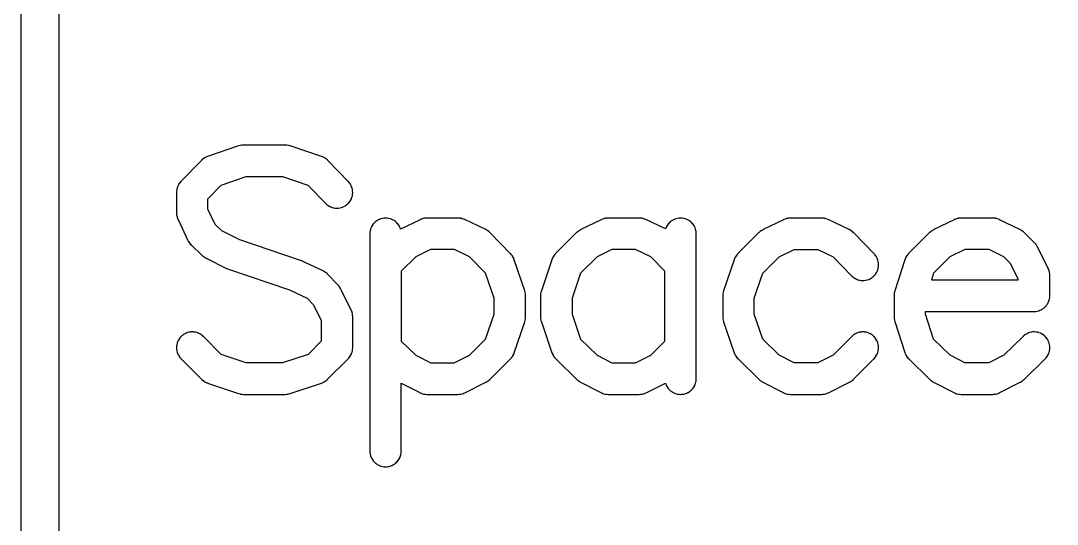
# Model space of a CAD drawing. Header units: inches. Extents: x -0.5 to 10, y -2.4 to 3.9.
# Drawn here: x -0.4602 to -0.2725, y -2.1524 to -2.0612 of the extents above; entities that cross this region are included whole.
import ezdxf

# ---------------------------------------------------------------- set-up
doc = ezdxf.new("R2010")
doc.units = ezdxf.units.IN

msp = doc.modelspace()

# ---------------------------------------------------------------- linework, layer by layer
for points in [[(-0.46015, -1.9518), (-0.46015, -2.3848)], [(0.60275, -1.95525), (-0.45325, -1.95525), (-0.45325, -2.38145), (0.60275, -2.38145)]]:
    msp.add_lwpolyline(points)
for points in [[(-0.408159, -2.090985), (-0.404942, -2.094288), (-0.404932, -2.094298), (-0.404924, -2.094305), (-0.404756, -2.094463), (-0.404739, -2.094477), (-0.404718, -2.094494), (-0.404535, -2.094634), (-0.404516, -2.094648), (-0.404494, -2.094662), (-0.404298, -2.094783), (-0.404279, -2.094794), (-0.404255, -2.094807), (-0.404048, -2.094908), (-0.404027, -2.094918), (-0.404003, -2.094927), (-0.403787, -2.095008), (-0.403766, -2.095015), (-0.40374, -2.095023), (-0.403517, -2.095082), (-0.403496, -2.095087), (-0.403469, -2.095092), (-0.403241, -2.095129), (-0.403217, -2.095132), (-0.403193, -2.095134), (-0.402963, -2.095149), (-0.402936, -2.09515), (-0.402913, -2.095149), (-0.402683, -2.095141), (-0.402655, -2.095139), (-0.402634, -2.095137), (-0.402406, -2.095106), (-0.402381, -2.095102), (-0.402357, -2.095097), (-0.402133, -2.095044), (-0.40211, -2.095038), (-0.402086, -2.095031), (-0.401868, -2.094956), (-0.401846, -2.094948), (-0.401822, -2.094938), (-0.401612, -2.094842), (-0.40159, -2.094831), (-0.401569, -2.094819), (-0.401369, -2.094703), (-0.401349, -2.094691), (-0.401328, -2.094677), (-0.401141, -2.094542), (-0.401121, -2.094526), (-0.401103, -2.094511), (-0.40093, -2.094359), (-0.400912, -2.094342), (-0.400895, -2.094324), (-0.400737, -2.094156), (-0.400723, -2.094139), (-0.400706, -2.094118), (-0.400566, -2.093935), (-0.400552, -2.093916), (-0.400538, -2.093894), (-0.400417, -2.093698), (-0.400406, -2.093679), (-0.400393, -2.093655), (-0.400292, -2.093448), (-0.400282, -2.093427), (-0.400273, -2.093403), (-0.400192, -2.093187), (-0.400185, -2.093166), (-0.400177, -2.09314), (-0.400118, -2.092917), (-0.400113, -2.092896), (-0.400108, -2.092869), (-0.400071, -2.092641), (-0.400068, -2.092617), (-0.400066, -2.092593), (-0.400051, -2.092363), (-0.40005, -2.092336), (-0.400051, -2.092313), (-0.400059, -2.092083), (-0.400061, -2.092055), (-0.400063, -2.092034), (-0.400094, -2.091806), (-0.400098, -2.091781), (-0.400103, -2.091757), (-0.400156, -2.091533), (-0.400162, -2.09151), (-0.400169, -2.091486), (-0.400244, -2.091268), (-0.400252, -2.091246), (-0.400262, -2.091222), (-0.400358, -2.091012), (-0.400369, -2.09099), (-0.400381, -2.090969), (-0.400497, -2.090769), (-0.400509, -2.090749), (-0.400523, -2.090728), (-0.400658, -2.090541), (-0.400674, -2.090521), (-0.400689, -2.090503), (-0.400841, -2.09033), (-0.400848, -2.090323), (-0.400858, -2.090312), (-0.404558, -2.086512), (-0.404563, -2.086507), (-0.404575, -2.086495), (-0.404739, -2.086342), (-0.404756, -2.086327), (-0.404775, -2.086311), (-0.404953, -2.086175), (-0.404976, -2.086158), (-0.404992, -2.086147), (-0.405182, -2.086028), (-0.405203, -2.086016), (-0.405223, -2.086005), (-0.405424, -2.085905), (-0.405448, -2.085893), (-0.405467, -2.085885), (-0.405676, -2.085804), (-0.405689, -2.085799), (-0.405699, -2.085796), (-0.411399, -2.083896), (-0.411416, -2.083891), (-0.411424, -2.083888), (-0.411667, -2.083822), (-0.411692, -2.083816), (-0.411692, -2.083816), (-0.41172, -2.08381), (-0.411968, -2.08377), (-0.411992, -2.083767), (-0.411992, -2.083767), (-0.412022, -2.083764), (-0.412273, -2.083751), (-0.412291, -2.08375), (-0.4123, -2.08375), (-0.4198, -2.08375), (-0.419809, -2.08375), (-0.419827, -2.083751), (-0.420083, -2.083765), (-0.42011, -2.083767), (-0.42011, -2.083767), (-0.420137, -2.083771), (-0.42039, -2.083812), (-0.420419, -2.083818), (-0.420419, -2.083818), (-0.420443, -2.083824), (-0.42069, -2.083893), (-0.420702, -2.083897), (-0.420716, -2.083901), (-0.426316, -2.085801), (-0.426332, -2.085807), (-0.426338, -2.085809), (-0.426544, -2.08589), (-0.426568, -2.0859), (-0.426587, -2.08591), (-0.426785, -2.08601), (-0.426808, -2.086022), (-0.426826, -2.086033), (-0.427013, -2.086151), (-0.427033, -2.086165), (-0.427052, -2.086178), (-0.427227, -2.086313), (-0.427248, -2.08633), (-0.427263, -2.086344), (-0.427425, -2.086495), (-0.427432, -2.086502), (-0.427442, -2.086512), (-0.431142, -2.090312), (-0.431153, -2.090323), (-0.431158, -2.090329), (-0.431308, -2.090499), (-0.431324, -2.090518), (-0.431339, -2.090537), (-0.431472, -2.090721), (-0.431484, -2.090738), (-0.431498, -2.090761), (-0.431613, -2.090956), (-0.431625, -2.090978), (-0.431635, -2.090999), (-0.431731, -2.091205), (-0.431741, -2.091228), (-0.431749, -2.091249), (-0.431824, -2.091463), (-0.431832, -2.091488), (-0.431838, -2.09151), (-0.431892, -2.09173), (-0.431897, -2.091751), (-0.431901, -2.091777), (-0.431934, -2.092001), (-0.431936, -2.092022), (-0.431938, -2.092049), (-0.431949, -2.092276), (-0.43195, -2.09229), (-0.43195, -2.0923), (-0.43195, -2.096), (-0.43195, -2.096011), (-0.43195, -2.096022), (-0.43194, -2.09623), (-0.431939, -2.096253), (-0.431936, -2.096274), (-0.431909, -2.09648), (-0.431905, -2.096504), (-0.431901, -2.096523), (-0.431856, -2.096726), (-0.43185, -2.096747), (-0.431844, -2.096769), (-0.431781, -2.096967), (-0.431773, -2.096989), (-0.431765, -2.097008), (-0.431685, -2.0972), (-0.43168, -2.097211), (-0.431676, -2.09722), (-0.429876, -2.10102), (-0.429869, -2.101034), (-0.429865, -2.101041), (-0.429763, -2.101233), (-0.429749, -2.101258), (-0.42974, -2.101272), (-0.42962, -2.101454), (-0.429606, -2.101475), (-0.429593, -2.101491), (-0.429458, -2.101661), (-0.429444, -2.101678), (-0.429427, -2.101696), (-0.429276, -2.101853), (-0.42927, -2.10186), (-0.42926, -2.101869), (-0.42736, -2.103669), (-0.427354, -2.103675), (-0.427342, -2.103685), (-0.427167, -2.103836), (-0.427148, -2.103851), (-0.427128, -2.103866), (-0.426939, -2.103998), (-0.426918, -2.104012), (-0.426897, -2.104024), (-0.426696, -2.104138), (-0.426683, -2.104145), (-0.426675, -2.104149), (-0.422875, -2.106049), (-0.422863, -2.106055), (-0.422844, -2.106063), (-0.422548, -2.106187), (-0.422537, -2.106191), (-0.422516, -2.106199), (-0.411471, -2.109946), (-0.408302, -2.111447), (-0.40716, -2.112653), (-0.40575, -2.115473), (-0.40575, -2.119219), (-0.40814, -2.121609), (-0.412762, -2.12315), (-0.41933, -2.12315), (-0.423855, -2.121615), (-0.427085, -2.118385), (-0.427095, -2.118375), (-0.427103, -2.118368), (-0.427273, -2.118213), (-0.42729, -2.118198), (-0.427311, -2.118182), (-0.427497, -2.118044), (-0.427514, -2.118032), (-0.427537, -2.118017), (-0.427735, -2.117899), (-0.427756, -2.117887), (-0.427778, -2.117875), (-0.427987, -2.117777), (-0.428008, -2.117767), (-0.428032, -2.117758), (-0.428249, -2.11768), (-0.42827, -2.117673), (-0.428296, -2.117666), (-0.42852, -2.11761), (-0.428545, -2.117604), (-0.428568, -2.117601), (-0.428796, -2.117567), (-0.428819, -2.117564), (-0.428845, -2.117562), (-0.429075, -2.117551), (-0.4291, -2.11755), (-0.429125, -2.117551), (-0.429355, -2.117562), (-0.429381, -2.117564), (-0.429404, -2.117567), (-0.429632, -2.117601), (-0.429655, -2.117604), (-0.42968, -2.11761), (-0.429904, -2.117666), (-0.42993, -2.117673), (-0.429951, -2.11768), (-0.430168, -2.117758), (-0.430192, -2.117767), (-0.430213, -2.117777), (-0.430422, -2.117875), (-0.430444, -2.117887), (-0.430465, -2.117899), (-0.430663, -2.118017), (-0.430686, -2.118032), (-0.430703, -2.118044), (-0.430889, -2.118182), (-0.43091, -2.118198), (-0.430927, -2.118213), (-0.431097, -2.118368), (-0.431115, -2.118385), (-0.431132, -2.118403), (-0.431287, -2.118573), (-0.431302, -2.11859), (-0.431318, -2.118611), (-0.431456, -2.118797), (-0.431468, -2.118814), (-0.431483, -2.118837), (-0.431601, -2.119035), (-0.431613, -2.119056), (-0.431625, -2.119078), (-0.431723, -2.119287), (-0.431733, -2.119308), (-0.431742, -2.119332), (-0.43182, -2.119549), (-0.431827, -2.11957), (-0.431834, -2.119596), (-0.43189, -2.11982), (-0.431896, -2.119845), (-0.431899, -2.119868), (-0.431933, -2.120096), (-0.431936, -2.120119), (-0.431938, -2.120145), (-0.431949, -2.120375), (-0.43195, -2.1204), (-0.431949, -2.120425), (-0.431938, -2.120655), (-0.431936, -2.120681), (-0.431933, -2.120704), (-0.431899, -2.120932), (-0.431896, -2.120955), (-0.43189, -2.12098), (-0.431834, -2.121204), (-0.431827, -2.12123), (-0.43182, -2.121251), (-0.431742, -2.121468), (-0.431733, -2.121492), (-0.431723, -2.121513), (-0.431625, -2.121722), (-0.431613, -2.121744), (-0.431601, -2.121765), (-0.431483, -2.121963), (-0.431468, -2.121986), (-0.431456, -2.122003), (-0.431318, -2.122189), (-0.431302, -2.12221), (-0.431287, -2.122227), (-0.431132, -2.122397), (-0.431125, -2.122405), (-0.431115, -2.122415), (-0.427415, -2.126115), (-0.427404, -2.126126), (-0.427399, -2.126131), (-0.42724, -2.126276), (-0.427222, -2.126291), (-0.427204, -2.126305), (-0.427033, -2.126435), (-0.427013, -2.126449), (-0.426995, -2.126461), (-0.426812, -2.126575), (-0.426793, -2.126586), (-0.426772, -2.126597), (-0.42658, -2.126694), (-0.426557, -2.126705), (-0.426538, -2.126713), (-0.426337, -2.126791), (-0.426329, -2.126794), (-0.426316, -2.126799), (-0.420716, -2.128699), (-0.420702, -2.128703), (-0.42069, -2.128707), (-0.420443, -2.128776), (-0.420419, -2.128782), (-0.420419, -2.128782), (-0.42039, -2.128788), (-0.420137, -2.128829), (-0.42011, -2.128833), (-0.42011, -2.128833), (-0.420083, -2.128835), (-0.419827, -2.128849), (-0.419809, -2.12885), (-0.4198, -2.12885), (-0.4123, -2.12885), (-0.412291, -2.12885), (-0.412273, -2.128849), (-0.412022, -2.128836), (-0.411992, -2.128833), (-0.411992, -2.128833), (-0.411968, -2.12883), (-0.41172, -2.12879), (-0.411692, -2.128784), (-0.411692, -2.128784), (-0.411667, -2.128778), (-0.411424, -2.128712), (-0.411416, -2.128709), (-0.411399, -2.128704), (-0.405699, -2.126804), (-0.405686, -2.126799), (-0.405677, -2.126796), (-0.405474, -2.126718), (-0.405454, -2.126709), (-0.405431, -2.126699), (-0.405236, -2.126602), (-0.405216, -2.126591), (-0.405196, -2.126579), (-0.40501, -2.126465), (-0.404991, -2.126452), (-0.404972, -2.126439), (-0.404798, -2.126308), (-0.40478, -2.126293), (-0.404763, -2.126278), (-0.404602, -2.126131), (-0.404596, -2.126126), (-0.404585, -2.126115), (-0.400885, -2.122415), (-0.400875, -2.122405), (-0.400868, -2.122397), (-0.400713, -2.122227), (-0.400698, -2.12221), (-0.400682, -2.122189), (-0.400544, -2.122003), (-0.400532, -2.121986), (-0.400517, -2.121963), (-0.400399, -2.121765), (-0.400387, -2.121744), (-0.400375, -2.121722), (-0.400277, -2.121513), (-0.400267, -2.121492), (-0.400258, -2.121468), (-0.40018, -2.121251), (-0.400173, -2.12123), (-0.400166, -2.121204), (-0.40011, -2.12098), (-0.400104, -2.120955), (-0.400101, -2.120932), (-0.400067, -2.120704), (-0.400064, -2.120681), (-0.400062, -2.120655), (-0.400051, -2.120425), (-0.40005, -2.12041), (-0.40005, -2.1204), (-0.40005, -2.1148), (-0.40005, -2.114789), (-0.400051, -2.114777), (-0.400061, -2.114559), (-0.400062, -2.114534), (-0.400065, -2.114513), (-0.400095, -2.114297), (-0.400099, -2.114275), (-0.400104, -2.114252), (-0.400154, -2.11404), (-0.40016, -2.114014), (-0.400166, -2.113995), (-0.400236, -2.113789), (-0.400245, -2.113764), (-0.400253, -2.113746), (-0.400341, -2.113546), (-0.400347, -2.113534), (-0.400351, -2.113525), (-0.402251, -2.109725), (-0.402255, -2.109717), (-0.402262, -2.109704), (-0.402376, -2.109503), (-0.402388, -2.109482), (-0.402402, -2.109461), (-0.402534, -2.109272), (-0.402549, -2.109252), (-0.402564, -2.109233), (-0.402715, -2.109058), (-0.402725, -2.109046), (-0.402731, -2.10904), (-0.404531, -2.10714), (-0.40454, -2.10713), (-0.404547, -2.107124), (-0.404704, -2.106973), (-0.404722, -2.106956), (-0.404739, -2.106942), (-0.404909, -2.106807), (-0.404925, -2.106794), (-0.404946, -2.10678), (-0.405128, -2.10666), (-0.405142, -2.106651), (-0.405167, -2.106637), (-0.405359, -2.106535), (-0.405366, -2.106531), (-0.40538, -2.106524), (-0.40918, -2.104724), (-0.409195, -2.104718), (-0.409206, -2.104713), (-0.409457, -2.104611), (-0.409464, -2.104609), (-0.409484, -2.104601), (-0.4205, -2.100864), (-0.423747, -2.09924), (-0.424953, -2.098098), (-0.42625, -2.095359), (-0.42625, -2.093458), (-0.423836, -2.090979), (-0.41933, -2.08945), (-0.412762, -2.08945)], [(-0.39125, -2.126816), (-0.387902, -2.128535), (-0.387884, -2.128544), (-0.387881, -2.128546), (-0.387678, -2.128638), (-0.387658, -2.128646), (-0.387634, -2.128655), (-0.387423, -2.128728), (-0.387397, -2.128736), (-0.387377, -2.128741), (-0.387161, -2.128794), (-0.387138, -2.128799), (-0.387114, -2.128803), (-0.386894, -2.128834), (-0.38687, -2.128837), (-0.386846, -2.128839), (-0.386624, -2.128849), (-0.386611, -2.12885), (-0.3866, -2.12885), (-0.381, -2.12885), (-0.380989, -2.12885), (-0.380977, -2.128849), (-0.380759, -2.128839), (-0.380734, -2.128838), (-0.380713, -2.128835), (-0.380497, -2.128805), (-0.380475, -2.128801), (-0.380452, -2.128796), (-0.38024, -2.128746), (-0.380214, -2.12874), (-0.380195, -2.128734), (-0.379989, -2.128664), (-0.379964, -2.128655), (-0.379946, -2.128647), (-0.379746, -2.128559), (-0.379734, -2.128553), (-0.379725, -2.128549), (-0.375925, -2.126649), (-0.375914, -2.126643), (-0.375902, -2.126636), (-0.375683, -2.126512), (-0.375661, -2.126499), (-0.375661, -2.126499), (-0.375638, -2.126483), (-0.375433, -2.126336), (-0.375414, -2.126321), (-0.375414, -2.126321), (-0.375392, -2.126302), (-0.375204, -2.126134), (-0.375194, -2.126124), (-0.375185, -2.126115), (-0.371485, -2.122415), (-0.371474, -2.122404), (-0.371469, -2.122399), (-0.371324, -2.12224), (-0.371309, -2.122222), (-0.371295, -2.122204), (-0.371165, -2.122033), (-0.371151, -2.122013), (-0.371139, -2.121995), (-0.371025, -2.121812), (-0.371014, -2.121793), (-0.371003, -2.121772), (-0.370906, -2.12158), (-0.370895, -2.121557), (-0.370887, -2.121538), (-0.370809, -2.121337), (-0.370806, -2.121329), (-0.370801, -2.121316), (-0.368901, -2.115716), (-0.368897, -2.115702), (-0.368893, -2.11569), (-0.368824, -2.115443), (-0.368818, -2.115419), (-0.368818, -2.115419), (-0.368812, -2.11539), (-0.368771, -2.115137), (-0.368767, -2.11511), (-0.368767, -2.11511), (-0.368765, -2.115083), (-0.368751, -2.114827), (-0.36875, -2.114809), (-0.36875, -2.1148), (-0.36875, -2.111), (-0.36875, -2.110991), (-0.368751, -2.110973), (-0.368765, -2.110717), (-0.368767, -2.11069), (-0.368767, -2.11069), (-0.368771, -2.110663), (-0.368812, -2.11041), (-0.368818, -2.110381), (-0.368818, -2.110381), (-0.368824, -2.110357), (-0.368893, -2.11011), (-0.368897, -2.110098), (-0.368901, -2.110084), (-0.370801, -2.104484), (-0.370807, -2.104467), (-0.370809, -2.104463), (-0.370885, -2.104269), (-0.370894, -2.104247), (-0.370903, -2.104228), (-0.370996, -2.104041), (-0.371006, -2.104021), (-0.371017, -2.104002), (-0.371126, -2.103823), (-0.371137, -2.103806), (-0.371151, -2.103787), (-0.371276, -2.103619), (-0.371289, -2.103602), (-0.371304, -2.103584), (-0.371443, -2.103428), (-0.371452, -2.103419), (-0.371458, -2.103412), (-0.375158, -2.099612), (-0.375168, -2.099601), (-0.375174, -2.099596), (-0.375326, -2.099453), (-0.375342, -2.099439), (-0.37536, -2.099424), (-0.375525, -2.099295), (-0.375545, -2.09928), (-0.375561, -2.099269), (-0.375737, -2.099155), (-0.375753, -2.099145), (-0.375775, -2.099132), (-0.37596, -2.099034), (-0.37597, -2.099029), (-0.37598, -2.099024), (-0.37978, -2.097224), (-0.379789, -2.09722), (-0.3798, -2.097215), (-0.379992, -2.097135), (-0.380011, -2.097127), (-0.380033, -2.097119), (-0.380231, -2.097056), (-0.380253, -2.09705), (-0.380274, -2.097044), (-0.380477, -2.096999), (-0.380496, -2.096995), (-0.38052, -2.096991), (-0.380726, -2.096964), (-0.380747, -2.096961), (-0.38077, -2.09696), (-0.380978, -2.09695), (-0.380989, -2.09695), (-0.381, -2.09695), (-0.3866, -2.09695), (-0.386611, -2.09695), (-0.386623, -2.096951), (-0.386835, -2.09696), (-0.386857, -2.096962), (-0.38688, -2.096964), (-0.387091, -2.096993), (-0.387117, -2.096997), (-0.387136, -2.097001), (-0.387343, -2.097049), (-0.387369, -2.097056), (-0.387386, -2.097061), (-0.387589, -2.097127), (-0.387611, -2.097135), (-0.387631, -2.097143), (-0.387826, -2.097228), (-0.387838, -2.097233), (-0.387847, -2.097237), (-0.391378, -2.098955), (-0.39138, -2.098949), (-0.391458, -2.098732), (-0.391467, -2.098708), (-0.391477, -2.098687), (-0.391575, -2.098478), (-0.391587, -2.098456), (-0.391599, -2.098435), (-0.391717, -2.098237), (-0.391732, -2.098214), (-0.391744, -2.098197), (-0.391882, -2.098011), (-0.391898, -2.09799), (-0.391913, -2.097973), (-0.392068, -2.097803), (-0.392085, -2.097785), (-0.392103, -2.097768), (-0.392273, -2.097613), (-0.39229, -2.097598), (-0.392311, -2.097582), (-0.392497, -2.097444), (-0.392514, -2.097432), (-0.392537, -2.097417), (-0.392735, -2.097299), (-0.392756, -2.097287), (-0.392778, -2.097275), (-0.392987, -2.097177), (-0.393008, -2.097167), (-0.393032, -2.097158), (-0.393249, -2.09708), (-0.39327, -2.097073), (-0.393296, -2.097066), (-0.39352, -2.09701), (-0.393545, -2.097004), (-0.393568, -2.097001), (-0.393796, -2.096967), (-0.393819, -2.096964), (-0.393845, -2.096962), (-0.394075, -2.096951), (-0.3941, -2.09695), (-0.394125, -2.096951), (-0.394355, -2.096962), (-0.394381, -2.096964), (-0.394404, -2.096967), (-0.394632, -2.097001), (-0.394655, -2.097004), (-0.39468, -2.09701), (-0.394904, -2.097066), (-0.39493, -2.097073), (-0.394951, -2.09708), (-0.395168, -2.097158), (-0.395192, -2.097167), (-0.395213, -2.097177), (-0.395422, -2.097275), (-0.395444, -2.097287), (-0.395465, -2.097299), (-0.395663, -2.097417), (-0.395686, -2.097432), (-0.395703, -2.097444), (-0.395889, -2.097582), (-0.39591, -2.097598), (-0.395927, -2.097613), (-0.396097, -2.097768), (-0.396115, -2.097785), (-0.396132, -2.097803), (-0.396287, -2.097973), (-0.396302, -2.09799), (-0.396318, -2.098011), (-0.396456, -2.098197), (-0.396468, -2.098214), (-0.396483, -2.098237), (-0.396601, -2.098435), (-0.396613, -2.098456), (-0.396625, -2.098478), (-0.396723, -2.098687), (-0.396733, -2.098708), (-0.396742, -2.098732), (-0.39682, -2.098949), (-0.396827, -2.09897), (-0.396834, -2.098996), (-0.39689, -2.09922), (-0.396896, -2.099245), (-0.396899, -2.099268), (-0.396933, -2.099496), (-0.396936, -2.099519), (-0.396938, -2.099545), (-0.396949, -2.099775), (-0.39695, -2.09979), (-0.39695, -2.0998), (-0.39695, -2.1391), (-0.39695, -2.13911), (-0.396949, -2.139125), (-0.396938, -2.139355), (-0.396936, -2.139381), (-0.396933, -2.139404), (-0.396899, -2.139632), (-0.396896, -2.139655), (-0.39689, -2.13968), (-0.396834, -2.139904), (-0.396827, -2.13993), (-0.39682, -2.139951), (-0.396742, -2.140168), (-0.396733, -2.140192), (-0.396723, -2.140213), (-0.396625, -2.140422), (-0.396613, -2.140444), (-0.396601, -2.140465), (-0.396483, -2.140663), (-0.396468, -2.140686), (-0.396456, -2.140703), (-0.396318, -2.140889), (-0.396302, -2.14091), (-0.396287, -2.140927), (-0.396132, -2.141097), (-0.396115, -2.141115), (-0.396097, -2.141132), (-0.395927, -2.141287), (-0.39591, -2.141302), (-0.395889, -2.141318), (-0.395703, -2.141456), (-0.395686, -2.141468), (-0.395663, -2.141483), (-0.395465, -2.141601), (-0.395444, -2.141613), (-0.395422, -2.141625), (-0.395213, -2.141723), (-0.395192, -2.141733), (-0.395168, -2.141742), (-0.394951, -2.14182), (-0.39493, -2.141827), (-0.394904, -2.141834), (-0.39468, -2.14189), (-0.394655, -2.141896), (-0.394632, -2.141899), (-0.394404, -2.141933), (-0.394381, -2.141936), (-0.394355, -2.141938), (-0.394125, -2.141949), (-0.3941, -2.14195), (-0.394075, -2.141949), (-0.393845, -2.141938), (-0.393819, -2.141936), (-0.393796, -2.141933), (-0.393568, -2.141899), (-0.393545, -2.141896), (-0.39352, -2.14189), (-0.393296, -2.141834), (-0.39327, -2.141827), (-0.393249, -2.14182), (-0.393032, -2.141742), (-0.393008, -2.141733), (-0.392987, -2.141723), (-0.392778, -2.141625), (-0.392756, -2.141613), (-0.392735, -2.141601), (-0.392537, -2.141483), (-0.392514, -2.141468), (-0.392497, -2.141456), (-0.392311, -2.141318), (-0.39229, -2.141302), (-0.392273, -2.141287), (-0.392103, -2.141132), (-0.392085, -2.141115), (-0.392068, -2.141097), (-0.391913, -2.140927), (-0.391898, -2.14091), (-0.391882, -2.140889), (-0.391744, -2.140703), (-0.391732, -2.140686), (-0.391717, -2.140663), (-0.391599, -2.140465), (-0.391587, -2.140444), (-0.391575, -2.140422), (-0.391477, -2.140213), (-0.391467, -2.140192), (-0.391458, -2.140168), (-0.39138, -2.139951), (-0.391373, -2.13993), (-0.391366, -2.139904), (-0.39131, -2.13968), (-0.391304, -2.139655), (-0.391301, -2.139632), (-0.391267, -2.139404), (-0.391264, -2.139381), (-0.391262, -2.139355), (-0.391251, -2.139125), (-0.39125, -2.13911), (-0.39125, -2.1391)], [(-0.343434, -2.126803), (-0.343434, -2.126804), (-0.343427, -2.12683), (-0.34342, -2.126851), (-0.343342, -2.127068), (-0.343333, -2.127092), (-0.343323, -2.127113), (-0.343225, -2.127322), (-0.343213, -2.127344), (-0.343201, -2.127365), (-0.343083, -2.127563), (-0.343068, -2.127586), (-0.343056, -2.127603), (-0.342918, -2.127789), (-0.342902, -2.12781), (-0.342887, -2.127827), (-0.342732, -2.127997), (-0.342715, -2.128015), (-0.342697, -2.128032), (-0.342527, -2.128187), (-0.34251, -2.128202), (-0.342489, -2.128218), (-0.342303, -2.128356), (-0.342286, -2.128368), (-0.342263, -2.128383), (-0.342065, -2.128501), (-0.342044, -2.128513), (-0.342022, -2.128525), (-0.341813, -2.128623), (-0.341792, -2.128633), (-0.341768, -2.128642), (-0.341551, -2.12872), (-0.34153, -2.128727), (-0.341504, -2.128734), (-0.34128, -2.12879), (-0.341255, -2.128796), (-0.341232, -2.128799), (-0.341004, -2.128833), (-0.340981, -2.128836), (-0.340955, -2.128838), (-0.340725, -2.128849), (-0.3407, -2.12885), (-0.340675, -2.128849), (-0.340445, -2.128838), (-0.340419, -2.128836), (-0.340396, -2.128833), (-0.340168, -2.128799), (-0.340145, -2.128796), (-0.34012, -2.12879), (-0.339896, -2.128734), (-0.33987, -2.128727), (-0.339849, -2.12872), (-0.339632, -2.128642), (-0.339608, -2.128633), (-0.339587, -2.128623), (-0.339378, -2.128525), (-0.339356, -2.128513), (-0.339335, -2.128501), (-0.339137, -2.128383), (-0.339114, -2.128368), (-0.339097, -2.128356), (-0.338911, -2.128218), (-0.33889, -2.128202), (-0.338873, -2.128187), (-0.338703, -2.128032), (-0.338685, -2.128015), (-0.338668, -2.127997), (-0.338513, -2.127827), (-0.338498, -2.12781), (-0.338482, -2.127789), (-0.338344, -2.127603), (-0.338332, -2.127586), (-0.338317, -2.127563), (-0.338199, -2.127365), (-0.338187, -2.127344), (-0.338175, -2.127322), (-0.338077, -2.127113), (-0.338067, -2.127092), (-0.338058, -2.127068), (-0.33798, -2.126851), (-0.337973, -2.12683), (-0.337966, -2.126804), (-0.33791, -2.12658), (-0.337904, -2.126555), (-0.337901, -2.126532), (-0.337867, -2.126304), (-0.337864, -2.126281), (-0.337862, -2.126255), (-0.337851, -2.126025), (-0.33785, -2.12601), (-0.33785, -2.126), (-0.33785, -2.0998), (-0.33785, -2.09979), (-0.337851, -2.099775), (-0.337862, -2.099545), (-0.337864, -2.099519), (-0.337867, -2.099496), (-0.337901, -2.099268), (-0.337904, -2.099245), (-0.33791, -2.09922), (-0.337966, -2.098996), (-0.337973, -2.09897), (-0.33798, -2.098949), (-0.338058, -2.098732), (-0.338067, -2.098708), (-0.338077, -2.098687), (-0.338175, -2.098478), (-0.338187, -2.098456), (-0.338199, -2.098435), (-0.338317, -2.098237), (-0.338332, -2.098214), (-0.338344, -2.098197), (-0.338482, -2.098011), (-0.338498, -2.09799), (-0.338513, -2.097973), (-0.338668, -2.097803), (-0.338685, -2.097785), (-0.338703, -2.097768), (-0.338873, -2.097613), (-0.33889, -2.097598), (-0.338911, -2.097582), (-0.339097, -2.097444), (-0.339114, -2.097432), (-0.339137, -2.097417), (-0.339335, -2.097299), (-0.339356, -2.097287), (-0.339378, -2.097275), (-0.339587, -2.097177), (-0.339608, -2.097167), (-0.339632, -2.097158), (-0.339849, -2.09708), (-0.33987, -2.097073), (-0.339896, -2.097066), (-0.34012, -2.09701), (-0.340145, -2.097004), (-0.340168, -2.097001), (-0.340396, -2.096967), (-0.340419, -2.096964), (-0.340445, -2.096962), (-0.340675, -2.096951), (-0.3407, -2.09695), (-0.340725, -2.096951), (-0.340955, -2.096962), (-0.340981, -2.096964), (-0.341004, -2.096967), (-0.341232, -2.097001), (-0.341255, -2.097004), (-0.34128, -2.09701), (-0.341504, -2.097066), (-0.34153, -2.097073), (-0.341551, -2.09708), (-0.341768, -2.097158), (-0.341792, -2.097167), (-0.341813, -2.097177), (-0.342022, -2.097275), (-0.342044, -2.097287), (-0.342065, -2.097299), (-0.342263, -2.097417), (-0.342286, -2.097432), (-0.342303, -2.097444), (-0.342489, -2.097582), (-0.34251, -2.097598), (-0.342527, -2.097613), (-0.342697, -2.097768), (-0.342715, -2.097785), (-0.342732, -2.097803), (-0.342887, -2.097973), (-0.342902, -2.09799), (-0.342918, -2.098011), (-0.343056, -2.098197), (-0.343068, -2.098214), (-0.343083, -2.098237), (-0.343201, -2.098435), (-0.343213, -2.098456), (-0.343225, -2.098478), (-0.343323, -2.098687), (-0.343333, -2.098708), (-0.343342, -2.098732), (-0.343408, -2.098916), (-0.34698, -2.097224), (-0.346989, -2.09722), (-0.347, -2.097215), (-0.347192, -2.097135), (-0.347211, -2.097127), (-0.347233, -2.097119), (-0.347431, -2.097056), (-0.347453, -2.09705), (-0.347474, -2.097044), (-0.347677, -2.096999), (-0.347696, -2.096995), (-0.34772, -2.096991), (-0.347926, -2.096964), (-0.347947, -2.096961), (-0.34797, -2.09696), (-0.348178, -2.09695), (-0.348189, -2.09695), (-0.3482, -2.09695), (-0.3538, -2.09695), (-0.353811, -2.09695), (-0.353823, -2.096951), (-0.354035, -2.09696), (-0.354057, -2.096962), (-0.35408, -2.096964), (-0.354291, -2.096993), (-0.354317, -2.096997), (-0.354336, -2.097001), (-0.354543, -2.097049), (-0.354569, -2.097056), (-0.354586, -2.097061), (-0.354789, -2.097127), (-0.354811, -2.097135), (-0.354831, -2.097143), (-0.355026, -2.097228), (-0.355038, -2.097233), (-0.355047, -2.097237), (-0.358747, -2.099037), (-0.358759, -2.099043), (-0.358771, -2.09905), (-0.358999, -2.099177), (-0.359021, -2.09919), (-0.359021, -2.09919), (-0.359046, -2.099206), (-0.359258, -2.099357), (-0.359278, -2.099373), (-0.359278, -2.099373), (-0.359301, -2.099392), (-0.359495, -2.099566), (-0.359502, -2.099572), (-0.359515, -2.099585), (-0.363315, -2.103385), (-0.363326, -2.103396), (-0.363331, -2.103401), (-0.363476, -2.10356), (-0.363491, -2.103578), (-0.363505, -2.103596), (-0.363635, -2.103767), (-0.363649, -2.103787), (-0.363661, -2.103805), (-0.363775, -2.103988), (-0.363786, -2.104007), (-0.363797, -2.104028), (-0.363894, -2.10422), (-0.363905, -2.104243), (-0.363913, -2.104262), (-0.363991, -2.104463), (-0.363994, -2.104471), (-0.363999, -2.104484), (-0.365899, -2.110084), (-0.365903, -2.110098), (-0.365907, -2.11011), (-0.365976, -2.110357), (-0.365982, -2.110381), (-0.365982, -2.110381), (-0.365988, -2.11041), (-0.366029, -2.110663), (-0.366033, -2.11069), (-0.366033, -2.11069), (-0.366035, -2.110717), (-0.366049, -2.110973), (-0.36605, -2.110991), (-0.36605, -2.111), (-0.36605, -2.1148), (-0.36605, -2.114809), (-0.366049, -2.114827), (-0.366035, -2.115083), (-0.366033, -2.11511), (-0.366033, -2.11511), (-0.366029, -2.115137), (-0.365988, -2.11539), (-0.365982, -2.115419), (-0.365982, -2.115419), (-0.365976, -2.115443), (-0.365907, -2.11569), (-0.365903, -2.115702), (-0.365899, -2.115716), (-0.363999, -2.121316), (-0.363993, -2.121332), (-0.363991, -2.121338), (-0.36391, -2.121544), (-0.3639, -2.121568), (-0.36389, -2.121587), (-0.36379, -2.121785), (-0.363778, -2.121808), (-0.363767, -2.121826), (-0.363649, -2.122013), (-0.363635, -2.122033), (-0.363622, -2.122052), (-0.363487, -2.122227), (-0.36347, -2.122248), (-0.363456, -2.122263), (-0.363305, -2.122425), (-0.363298, -2.122432), (-0.363288, -2.122442), (-0.359488, -2.126142), (-0.359477, -2.126152), (-0.35947, -2.126159), (-0.359295, -2.126313), (-0.359276, -2.126329), (-0.359276, -2.126329), (-0.359256, -2.126344), (-0.359067, -2.12648), (-0.359048, -2.126493), (-0.359025, -2.126507), (-0.358824, -2.126623), (-0.358817, -2.126627), (-0.358802, -2.126635), (-0.355102, -2.128535), (-0.355084, -2.128544), (-0.355081, -2.128546), (-0.354878, -2.128638), (-0.354858, -2.128646), (-0.354834, -2.128655), (-0.354623, -2.128728), (-0.354597, -2.128736), (-0.354577, -2.128741), (-0.354361, -2.128794), (-0.354338, -2.128799), (-0.354314, -2.128803), (-0.354094, -2.128834), (-0.35407, -2.128837), (-0.354046, -2.128839), (-0.353824, -2.128849), (-0.353811, -2.12885), (-0.3538, -2.12885), (-0.3482, -2.12885), (-0.348189, -2.12885), (-0.348177, -2.128849), (-0.347959, -2.128839), (-0.347934, -2.128838), (-0.347913, -2.128835), (-0.347697, -2.128805), (-0.347675, -2.128801), (-0.347652, -2.128796), (-0.34744, -2.128746), (-0.347414, -2.12874), (-0.347395, -2.128734), (-0.347189, -2.128664), (-0.347164, -2.128655), (-0.347146, -2.128647), (-0.346946, -2.128559), (-0.346934, -2.128553), (-0.346925, -2.128549)], [(-0.313084, -2.103956), (-0.309742, -2.107388), (-0.309732, -2.107398), (-0.309724, -2.107405), (-0.309556, -2.107563), (-0.309539, -2.107577), (-0.309518, -2.107594), (-0.309335, -2.107734), (-0.309316, -2.107748), (-0.309294, -2.107762), (-0.309098, -2.107883), (-0.309079, -2.107894), (-0.309055, -2.107907), (-0.308848, -2.108008), (-0.308827, -2.108018), (-0.308803, -2.108027), (-0.308587, -2.108108), (-0.308566, -2.108115), (-0.30854, -2.108123), (-0.308317, -2.108182), (-0.308296, -2.108187), (-0.308269, -2.108192), (-0.308041, -2.108229), (-0.308017, -2.108232), (-0.307993, -2.108234), (-0.307763, -2.108249), (-0.307736, -2.10825), (-0.307713, -2.108249), (-0.307483, -2.108241), (-0.307455, -2.108239), (-0.307434, -2.108237), (-0.307206, -2.108206), (-0.307181, -2.108202), (-0.307157, -2.108197), (-0.306933, -2.108144), (-0.30691, -2.108138), (-0.306886, -2.108131), (-0.306668, -2.108056), (-0.306646, -2.108048), (-0.306622, -2.108038), (-0.306412, -2.107942), (-0.30639, -2.107931), (-0.306369, -2.107919), (-0.306169, -2.107803), (-0.306149, -2.107791), (-0.306128, -2.107777), (-0.305941, -2.107642), (-0.305921, -2.107626), (-0.305903, -2.107611), (-0.30573, -2.107459), (-0.305712, -2.107442), (-0.305695, -2.107424), (-0.305537, -2.107256), (-0.305523, -2.107239), (-0.305506, -2.107218), (-0.305366, -2.107035), (-0.305352, -2.107016), (-0.305338, -2.106994), (-0.305217, -2.106798), (-0.305206, -2.106779), (-0.305193, -2.106755), (-0.305092, -2.106548), (-0.305082, -2.106527), (-0.305073, -2.106503), (-0.304992, -2.106287), (-0.304985, -2.106266), (-0.304977, -2.10624), (-0.304918, -2.106017), (-0.304913, -2.105996), (-0.304908, -2.105969), (-0.304871, -2.105741), (-0.304868, -2.105717), (-0.304866, -2.105693), (-0.304851, -2.105463), (-0.30485, -2.105436), (-0.304851, -2.105413), (-0.304859, -2.105183), (-0.304861, -2.105155), (-0.304863, -2.105134), (-0.304894, -2.104906), (-0.304898, -2.104881), (-0.304903, -2.104857), (-0.304956, -2.104633), (-0.304962, -2.10461), (-0.304969, -2.104586), (-0.305044, -2.104368), (-0.305052, -2.104346), (-0.305062, -2.104322), (-0.305158, -2.104112), (-0.305169, -2.10409), (-0.305181, -2.104069), (-0.305297, -2.103869), (-0.305309, -2.103849), (-0.305323, -2.103828), (-0.305458, -2.103641), (-0.305474, -2.103621), (-0.305489, -2.103603), (-0.305641, -2.10343), (-0.305648, -2.103423), (-0.305658, -2.103412), (-0.309358, -2.099612), (-0.309368, -2.099601), (-0.309374, -2.099596), (-0.309526, -2.099453), (-0.309542, -2.099439), (-0.30956, -2.099424), (-0.309725, -2.099295), (-0.309745, -2.09928), (-0.309761, -2.099269), (-0.309937, -2.099155), (-0.309953, -2.099145), (-0.309975, -2.099132), (-0.31016, -2.099034), (-0.31017, -2.099029), (-0.31018, -2.099024), (-0.31398, -2.097224), (-0.313989, -2.09722), (-0.314, -2.097215), (-0.314192, -2.097135), (-0.314211, -2.097127), (-0.314233, -2.097119), (-0.314431, -2.097056), (-0.314453, -2.09705), (-0.314474, -2.097044), (-0.314677, -2.096999), (-0.314696, -2.096995), (-0.31472, -2.096991), (-0.314926, -2.096964), (-0.314947, -2.096961), (-0.31497, -2.09696), (-0.315178, -2.09695), (-0.315189, -2.09695), (-0.3152, -2.09695), (-0.3208, -2.09695), (-0.320811, -2.09695), (-0.320823, -2.096951), (-0.321035, -2.09696), (-0.321057, -2.096962), (-0.32108, -2.096964), (-0.321291, -2.096993), (-0.321317, -2.096997), (-0.321336, -2.097001), (-0.321543, -2.097049), (-0.321569, -2.097056), (-0.321586, -2.097061), (-0.321789, -2.097127), (-0.321811, -2.097135), (-0.321831, -2.097143), (-0.322026, -2.097228), (-0.322038, -2.097233), (-0.322047, -2.097237), (-0.325747, -2.099037), (-0.325759, -2.099043), (-0.325771, -2.09905), (-0.325999, -2.099177), (-0.326021, -2.09919), (-0.326021, -2.09919), (-0.326046, -2.099206), (-0.326258, -2.099357), (-0.326278, -2.099373), (-0.326278, -2.099373), (-0.326301, -2.099392), (-0.326495, -2.099566), (-0.326502, -2.099572), (-0.326515, -2.099585), (-0.330315, -2.103385), (-0.330326, -2.103396), (-0.330331, -2.103401), (-0.330476, -2.10356), (-0.330491, -2.103578), (-0.330505, -2.103596), (-0.330635, -2.103767), (-0.330649, -2.103787), (-0.330661, -2.103805), (-0.330775, -2.103988), (-0.330786, -2.104007), (-0.330797, -2.104028), (-0.330894, -2.10422), (-0.330905, -2.104243), (-0.330913, -2.104262), (-0.330991, -2.104463), (-0.330994, -2.104471), (-0.330999, -2.104484), (-0.332899, -2.110084), (-0.332903, -2.110098), (-0.332907, -2.11011), (-0.332976, -2.110357), (-0.332982, -2.110381), (-0.332982, -2.110381), (-0.332988, -2.11041), (-0.333029, -2.110663), (-0.333033, -2.11069), (-0.333033, -2.11069), (-0.333035, -2.110717), (-0.333049, -2.110973), (-0.33305, -2.110991), (-0.33305, -2.111), (-0.33305, -2.1148), (-0.33305, -2.114809), (-0.333049, -2.114827), (-0.333035, -2.115083), (-0.333033, -2.11511), (-0.333033, -2.11511), (-0.333029, -2.115137), (-0.332988, -2.11539), (-0.332982, -2.115419), (-0.332982, -2.115419), (-0.332976, -2.115443), (-0.332907, -2.11569), (-0.332903, -2.115702), (-0.332899, -2.115716), (-0.330999, -2.121316), (-0.330993, -2.121332), (-0.330991, -2.121338), (-0.33091, -2.121544), (-0.3309, -2.121568), (-0.33089, -2.121587), (-0.33079, -2.121785), (-0.330778, -2.121808), (-0.330767, -2.121826), (-0.330649, -2.122013), (-0.330635, -2.122033), (-0.330622, -2.122052), (-0.330487, -2.122227), (-0.33047, -2.122248), (-0.330456, -2.122263), (-0.330305, -2.122425), (-0.330298, -2.122432), (-0.330288, -2.122442), (-0.326488, -2.126142), (-0.326477, -2.126152), (-0.32647, -2.126159), (-0.326295, -2.126313), (-0.326276, -2.126329), (-0.326276, -2.126329), (-0.326256, -2.126344), (-0.326067, -2.12648), (-0.326048, -2.126493), (-0.326025, -2.126507), (-0.325824, -2.126623), (-0.325817, -2.126627), (-0.325802, -2.126635), (-0.322102, -2.128535), (-0.322084, -2.128544), (-0.322081, -2.128546), (-0.321878, -2.128638), (-0.321858, -2.128646), (-0.321834, -2.128655), (-0.321623, -2.128728), (-0.321597, -2.128736), (-0.321577, -2.128741), (-0.321361, -2.128794), (-0.321338, -2.128799), (-0.321314, -2.128803), (-0.321094, -2.128834), (-0.32107, -2.128837), (-0.321046, -2.128839), (-0.320824, -2.128849), (-0.320811, -2.12885), (-0.3208, -2.12885), (-0.3152, -2.12885), (-0.315189, -2.12885), (-0.315177, -2.128849), (-0.314959, -2.128839), (-0.314934, -2.128838), (-0.314913, -2.128835), (-0.314697, -2.128805), (-0.314675, -2.128801), (-0.314652, -2.128796), (-0.31444, -2.128746), (-0.314414, -2.12874), (-0.314395, -2.128734), (-0.314189, -2.128664), (-0.314164, -2.128655), (-0.314146, -2.128647), (-0.313946, -2.128559), (-0.313934, -2.128553), (-0.313925, -2.128549), (-0.310125, -2.126649), (-0.310114, -2.126643), (-0.310102, -2.126636), (-0.309883, -2.126512), (-0.309861, -2.126499), (-0.309861, -2.126499), (-0.309838, -2.126483), (-0.309633, -2.126336), (-0.309614, -2.126321), (-0.309614, -2.126321), (-0.309592, -2.126302), (-0.309404, -2.126134), (-0.309394, -2.126124), (-0.309385, -2.126115), (-0.305685, -2.122415), (-0.305675, -2.122405), (-0.305668, -2.122397), (-0.305513, -2.122227), (-0.305498, -2.12221), (-0.305482, -2.122189), (-0.305344, -2.122003), (-0.305332, -2.121986), (-0.305317, -2.121963), (-0.305199, -2.121765), (-0.305187, -2.121744), (-0.305175, -2.121722), (-0.305077, -2.121513), (-0.305067, -2.121492), (-0.305058, -2.121468), (-0.30498, -2.121251), (-0.304973, -2.12123), (-0.304966, -2.121204), (-0.30491, -2.12098), (-0.304904, -2.120955), (-0.304901, -2.120932), (-0.304867, -2.120704), (-0.304864, -2.120681), (-0.304862, -2.120655), (-0.304851, -2.120425), (-0.30485, -2.1204), (-0.304851, -2.120375), (-0.304862, -2.120145), (-0.304864, -2.120119), (-0.304867, -2.120096), (-0.304901, -2.119868), (-0.304904, -2.119845), (-0.30491, -2.11982), (-0.304966, -2.119596), (-0.304973, -2.11957), (-0.30498, -2.119549), (-0.305058, -2.119332), (-0.305067, -2.119308), (-0.305077, -2.119287), (-0.305175, -2.119078), (-0.305187, -2.119056), (-0.305199, -2.119035), (-0.305317, -2.118837), (-0.305332, -2.118814), (-0.305344, -2.118797), (-0.305482, -2.118611), (-0.305498, -2.11859), (-0.305513, -2.118573), (-0.305668, -2.118403), (-0.305685, -2.118385), (-0.305703, -2.118368), (-0.305873, -2.118213), (-0.30589, -2.118198), (-0.305911, -2.118182), (-0.306097, -2.118044), (-0.306114, -2.118032), (-0.306137, -2.118017), (-0.306335, -2.117899), (-0.306356, -2.117887), (-0.306378, -2.117875), (-0.306587, -2.117777), (-0.306608, -2.117767), (-0.306632, -2.117758), (-0.306849, -2.11768), (-0.30687, -2.117673), (-0.306896, -2.117666), (-0.30712, -2.11761), (-0.307145, -2.117604), (-0.307168, -2.117601), (-0.307396, -2.117567), (-0.307419, -2.117564), (-0.307445, -2.117562), (-0.307675, -2.117551), (-0.3077, -2.11755), (-0.307725, -2.117551), (-0.307955, -2.117562), (-0.307981, -2.117564), (-0.308004, -2.117567), (-0.308232, -2.117601), (-0.308255, -2.117604), (-0.30828, -2.11761), (-0.308504, -2.117666), (-0.30853, -2.117673), (-0.308551, -2.11768), (-0.308768, -2.117758), (-0.308792, -2.117767), (-0.308813, -2.117777), (-0.309022, -2.117875), (-0.309044, -2.117887), (-0.309065, -2.117899), (-0.309263, -2.118017), (-0.309286, -2.118032), (-0.309303, -2.118044), (-0.309489, -2.118182), (-0.30951, -2.118198), (-0.309527, -2.118213), (-0.309697, -2.118368), (-0.309705, -2.118375), (-0.309715, -2.118385), (-0.313088, -2.121758), (-0.315873, -2.12315), (-0.320111, -2.12315), (-0.322818, -2.12176), (-0.325821, -2.118836), (-0.32735, -2.11433), (-0.32735, -2.11147), (-0.325815, -2.106945), (-0.322823, -2.103954), (-0.320144, -2.10265), (-0.315841, -2.10265)], [(-0.30205, -2.11099), (-0.30205, -2.11099), (-0.30205, -2.111), (-0.30205, -2.1148), (-0.30205, -2.11481), (-0.302049, -2.114826), (-0.302037, -2.115069), (-0.302035, -2.115096), (-0.302035, -2.115096), (-0.302031, -2.115121), (-0.301994, -2.115361), (-0.301989, -2.115386), (-0.301989, -2.115386), (-0.301983, -2.115412), (-0.301921, -2.115647), (-0.301915, -2.115665), (-0.301913, -2.115672), (-0.300113, -2.121272), (-0.30011, -2.121283), (-0.300105, -2.121295), (-0.300025, -2.12151), (-0.300015, -2.121532), (-0.300005, -2.121554), (-0.299904, -2.12176), (-0.299893, -2.121781), (-0.29988, -2.121803), (-0.29976, -2.121997), (-0.299747, -2.122017), (-0.299732, -2.122038), (-0.299593, -2.12222), (-0.299576, -2.12224), (-0.299561, -2.122257), (-0.299405, -2.122425), (-0.299398, -2.122432), (-0.299388, -2.122442), (-0.295588, -2.126142), (-0.295577, -2.126152), (-0.29557, -2.126159), (-0.295395, -2.126313), (-0.295376, -2.126329), (-0.295376, -2.126329), (-0.295356, -2.126344), (-0.295167, -2.12648), (-0.295148, -2.126493), (-0.295125, -2.126507), (-0.294924, -2.126623), (-0.294917, -2.126627), (-0.294902, -2.126635), (-0.291202, -2.128535), (-0.291184, -2.128544), (-0.291181, -2.128546), (-0.290978, -2.128638), (-0.290958, -2.128646), (-0.290934, -2.128655), (-0.290723, -2.128728), (-0.290697, -2.128736), (-0.290677, -2.128741), (-0.290461, -2.128794), (-0.290438, -2.128799), (-0.290414, -2.128803), (-0.290194, -2.128834), (-0.29017, -2.128837), (-0.290146, -2.128839), (-0.289924, -2.128849), (-0.289911, -2.12885), (-0.2899, -2.12885), (-0.2842, -2.12885), (-0.284189, -2.12885), (-0.284176, -2.128849), (-0.283954, -2.128839), (-0.28393, -2.128837), (-0.283906, -2.128834), (-0.283686, -2.128803), (-0.283662, -2.128799), (-0.283639, -2.128794), (-0.283423, -2.128741), (-0.283403, -2.128736), (-0.283377, -2.128728), (-0.283166, -2.128655), (-0.283142, -2.128646), (-0.283122, -2.128638), (-0.282919, -2.128546), (-0.282916, -2.128544), (-0.282898, -2.128535), (-0.279198, -2.126635), (-0.279183, -2.126627), (-0.279176, -2.126623), (-0.278975, -2.126507), (-0.278952, -2.126493), (-0.278933, -2.12648), (-0.278744, -2.126344), (-0.278724, -2.126329), (-0.278724, -2.126329), (-0.278705, -2.126313), (-0.27853, -2.126159), (-0.278523, -2.126152), (-0.278512, -2.126142), (-0.274712, -2.122442), (-0.274702, -2.122432), (-0.274695, -2.122424), (-0.274537, -2.122256), (-0.274523, -2.122239), (-0.274506, -2.122218), (-0.274366, -2.122035), (-0.274352, -2.122016), (-0.274338, -2.121994), (-0.274217, -2.121798), (-0.274206, -2.121779), (-0.274193, -2.121755), (-0.274092, -2.121548), (-0.274082, -2.121527), (-0.274073, -2.121503), (-0.273992, -2.121287), (-0.273985, -2.121266), (-0.273977, -2.12124), (-0.273918, -2.121017), (-0.273913, -2.120996), (-0.273908, -2.120969), (-0.273871, -2.120741), (-0.273868, -2.120717), (-0.273866, -2.120693), (-0.273851, -2.120463), (-0.27385, -2.120436), (-0.273851, -2.120413), (-0.273859, -2.120183), (-0.273861, -2.120155), (-0.273863, -2.120134), (-0.273894, -2.119906), (-0.273898, -2.119881), (-0.273903, -2.119857), (-0.273956, -2.119633), (-0.273962, -2.11961), (-0.273969, -2.119586), (-0.274044, -2.119368), (-0.274052, -2.119346), (-0.274062, -2.119322), (-0.274158, -2.119112), (-0.274169, -2.11909), (-0.274181, -2.119069), (-0.274297, -2.118869), (-0.274309, -2.118849), (-0.274323, -2.118828), (-0.274458, -2.118641), (-0.274474, -2.118621), (-0.274489, -2.118603), (-0.274641, -2.11843), (-0.274658, -2.118412), (-0.274676, -2.118395), (-0.274844, -2.118237), (-0.274861, -2.118223), (-0.274882, -2.118206), (-0.275065, -2.118066), (-0.275084, -2.118052), (-0.275106, -2.118038), (-0.275302, -2.117917), (-0.275321, -2.117906), (-0.275345, -2.117893), (-0.275552, -2.117792), (-0.275573, -2.117782), (-0.275597, -2.117773), (-0.275813, -2.117692), (-0.275834, -2.117685), (-0.27586, -2.117677), (-0.276083, -2.117618), (-0.276104, -2.117613), (-0.276131, -2.117608), (-0.276359, -2.117571), (-0.276383, -2.117568), (-0.276407, -2.117566), (-0.276637, -2.117551), (-0.276664, -2.11755), (-0.276687, -2.117551), (-0.276917, -2.117559), (-0.276945, -2.117561), (-0.276966, -2.117563), (-0.277194, -2.117594), (-0.277219, -2.117598), (-0.277243, -2.117603), (-0.277467, -2.117656), (-0.27749, -2.117662), (-0.277514, -2.117669), (-0.277732, -2.117744), (-0.277754, -2.117752), (-0.277778, -2.117762), (-0.277988, -2.117858), (-0.27801, -2.117869), (-0.278031, -2.117881), (-0.278231, -2.117997), (-0.278251, -2.118009), (-0.278272, -2.118023), (-0.278459, -2.118158), (-0.278479, -2.118174), (-0.278497, -2.118189), (-0.27867, -2.118341), (-0.278677, -2.118348), (-0.278688, -2.118358), (-0.282182, -2.12176), (-0.284889, -2.12315), (-0.289211, -2.12315), (-0.291918, -2.12176), (-0.294904, -2.118853), (-0.29635, -2.114353), (-0.29635, -2.11385), (-0.2767, -2.11385), (-0.27669, -2.11385), (-0.276675, -2.113849), (-0.276445, -2.113838), (-0.276419, -2.113836), (-0.276396, -2.113833), (-0.276168, -2.113799), (-0.276145, -2.113796), (-0.27612, -2.11379), (-0.275896, -2.113734), (-0.27587, -2.113727), (-0.275849, -2.11372), (-0.275632, -2.113642), (-0.275608, -2.113633), (-0.275587, -2.113623), (-0.275378, -2.113525), (-0.275356, -2.113513), (-0.275335, -2.113501), (-0.275137, -2.113383), (-0.275114, -2.113368), (-0.275097, -2.113356), (-0.274911, -2.113218), (-0.27489, -2.113202), (-0.274873, -2.113187), (-0.274703, -2.113032), (-0.274685, -2.113015), (-0.274668, -2.112997), (-0.274513, -2.112827), (-0.274498, -2.11281), (-0.274482, -2.112789), (-0.274344, -2.112603), (-0.274332, -2.112586), (-0.274317, -2.112563), (-0.274199, -2.112365), (-0.274187, -2.112344), (-0.274175, -2.112322), (-0.274077, -2.112113), (-0.274067, -2.112092), (-0.274058, -2.112068), (-0.27398, -2.111851), (-0.273973, -2.11183), (-0.273966, -2.111804), (-0.27391, -2.11158), (-0.273904, -2.111555), (-0.273901, -2.111532), (-0.273867, -2.111304), (-0.273864, -2.111281), (-0.273862, -2.111255), (-0.273851, -2.111025), (-0.27385, -2.11101), (-0.27385, -2.111), (-0.27385, -2.1073), (-0.27385, -2.107289), (-0.273851, -2.107277), (-0.273861, -2.107059), (-0.273862, -2.107034), (-0.273865, -2.107013), (-0.273895, -2.106797), (-0.273899, -2.106775), (-0.273904, -2.106752), (-0.273954, -2.10654), (-0.27396, -2.106514), (-0.273966, -2.106495), (-0.274036, -2.106289), (-0.274045, -2.106264), (-0.274053, -2.106246), (-0.274141, -2.106046), (-0.274147, -2.106034), (-0.274151, -2.106025), (-0.276051, -2.102225), (-0.276057, -2.102214), (-0.276064, -2.102202), (-0.276188, -2.101983), (-0.276201, -2.101961), (-0.276201, -2.101961), (-0.276217, -2.101938), (-0.276364, -2.101733), (-0.276379, -2.101714), (-0.276379, -2.101714), (-0.276398, -2.101692), (-0.276566, -2.101504), (-0.276576, -2.101494), (-0.276585, -2.101485), (-0.278485, -2.099585), (-0.278498, -2.099572), (-0.278505, -2.099566), (-0.278699, -2.099392), (-0.278722, -2.099373), (-0.278722, -2.099373), (-0.278742, -2.099357), (-0.278954, -2.099206), (-0.278979, -2.09919), (-0.278979, -2.09919), (-0.279001, -2.099177), (-0.279229, -2.09905), (-0.279241, -2.099043), (-0.279253, -2.099037), (-0.282953, -2.097237), (-0.282962, -2.097233), (-0.282974, -2.097228), (-0.283169, -2.097143), (-0.283189, -2.097135), (-0.283211, -2.097127), (-0.283414, -2.097061), (-0.283431, -2.097056), (-0.283457, -2.097049), (-0.283664, -2.097001), (-0.283683, -2.096997), (-0.283709, -2.096993), (-0.28392, -2.096964), (-0.283943, -2.096962), (-0.283965, -2.09696), (-0.284177, -2.096951), (-0.284189, -2.09695), (-0.2842, -2.09695), (-0.2899, -2.09695), (-0.289911, -2.09695), (-0.289923, -2.096951), (-0.290135, -2.09696), (-0.290157, -2.096962), (-0.29018, -2.096964), (-0.290391, -2.096993), (-0.290417, -2.096997), (-0.290436, -2.097001), (-0.290643, -2.097049), (-0.290669, -2.097056), (-0.290686, -2.097061), (-0.290889, -2.097127), (-0.290911, -2.097135), (-0.290931, -2.097143), (-0.291126, -2.097228), (-0.291138, -2.097233), (-0.291147, -2.097237), (-0.294847, -2.099037), (-0.294859, -2.099043), (-0.294871, -2.09905), (-0.295099, -2.099177), (-0.295121, -2.09919), (-0.295121, -2.09919), (-0.295146, -2.099206), (-0.295358, -2.099357), (-0.295378, -2.099373), (-0.295378, -2.099373), (-0.295401, -2.099392), (-0.295595, -2.099566), (-0.295602, -2.099572), (-0.295615, -2.099585), (-0.299415, -2.103385), (-0.299431, -2.103401), (-0.299432, -2.103402), (-0.299582, -2.103567), (-0.299595, -2.103583), (-0.299612, -2.103603), (-0.299745, -2.103782), (-0.299759, -2.103801), (-0.299772, -2.103821), (-0.299888, -2.104011), (-0.299901, -2.104033), (-0.299911, -2.104053), (-0.300009, -2.104253), (-0.300017, -2.104272), (-0.300027, -2.104297), (-0.300105, -2.104505), (-0.300108, -2.104513), (-0.300113, -2.104528), (-0.301913, -2.110128), (-0.301915, -2.110135), (-0.30192, -2.11015), (-0.301927, -2.11017), (-0.301934, -2.110196), (-0.301963, -2.110312), (-0.301983, -2.110388), (-0.301989, -2.110414), (-0.301989, -2.110414), (-0.301992, -2.110429), (-0.301996, -2.110445), (-0.301999, -2.110468), (-0.30202, -2.11061), (-0.302031, -2.110679), (-0.302035, -2.110704), (-0.302035, -2.110704), (-0.302035, -2.110711), (-0.302036, -2.110719), (-0.302038, -2.110745), (-0.302049, -2.110975)], [(-0.39125, -2.106581), (-0.39125, -2.119197), (-0.388618, -2.12176), (-0.385911, -2.12315), (-0.381673, -2.12315), (-0.378888, -2.121758), (-0.375985, -2.118855), (-0.37445, -2.11433), (-0.37445, -2.11147), (-0.375992, -2.106926), (-0.378884, -2.103956), (-0.381641, -2.10265), (-0.385944, -2.10265), (-0.388623, -2.103954)], [(-0.346084, -2.103956), (-0.348841, -2.10265), (-0.353144, -2.10265), (-0.355823, -2.103954), (-0.358815, -2.106945), (-0.36035, -2.11147), (-0.36035, -2.11433), (-0.358821, -2.118836), (-0.355818, -2.12176), (-0.353111, -2.12315), (-0.348873, -2.12315), (-0.346088, -2.121758), (-0.34355, -2.119219), (-0.34355, -2.106558)], [(-0.29529, -2.10815), (-0.27955, -2.10815), (-0.27955, -2.107973), (-0.280942, -2.105188), (-0.282177, -2.103954), (-0.284856, -2.10265), (-0.289244, -2.10265), (-0.291923, -2.103954), (-0.294898, -2.106928)]]:
    msp.add_lwpolyline(points, close=True)

doc.saveas('drawing.dxf')
